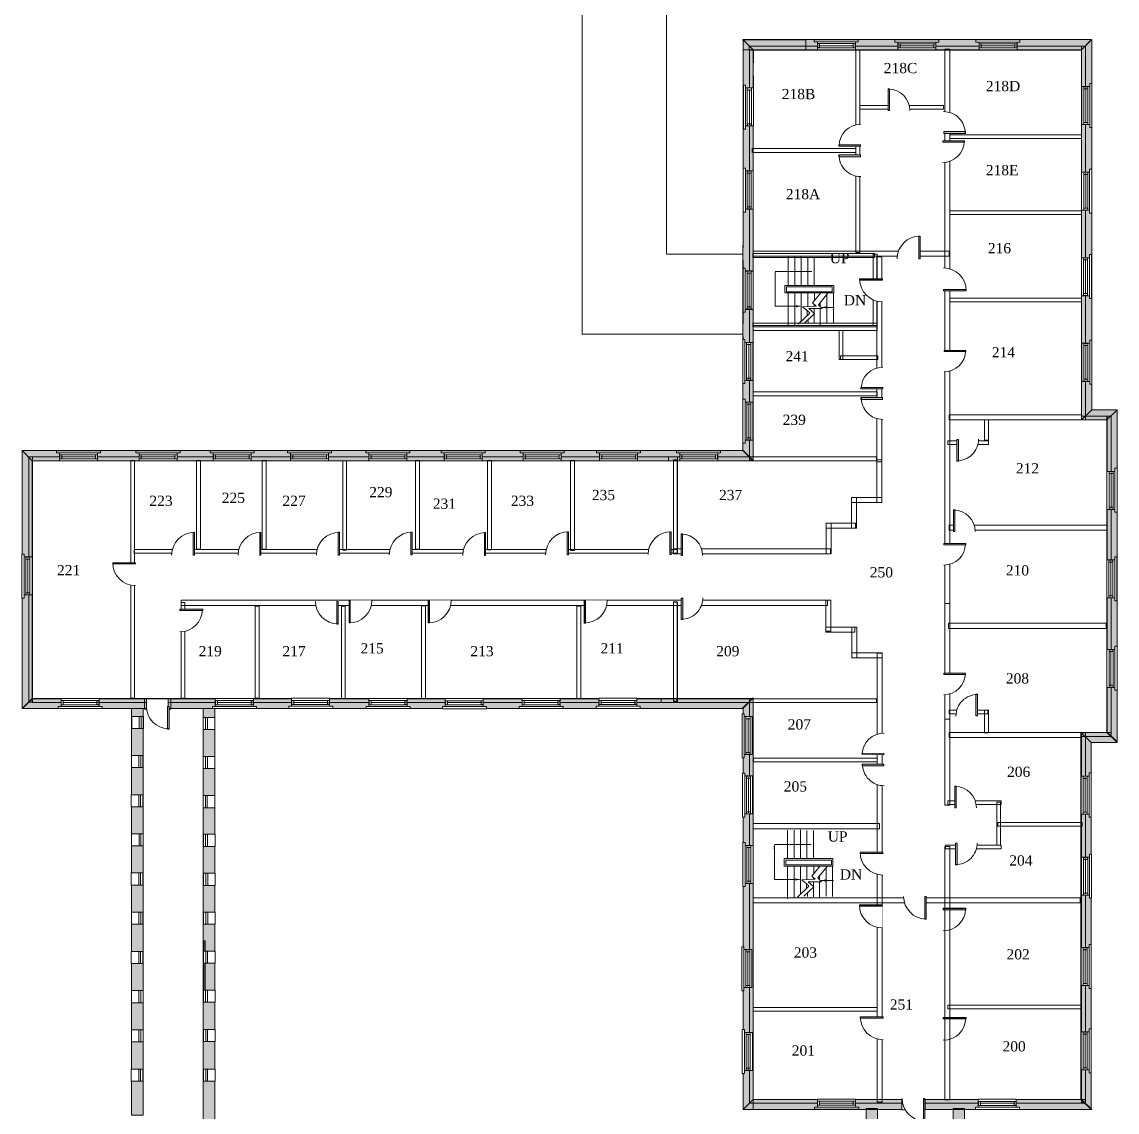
# Model space of a CAD drawing. Header units: inches. Extents: x -2146 to 2329, y -2253 to 2161.
# Drawn here: x -1993 to -264, y -625 to 1095 of the extents above; entities that cross this region are included whole.
import ezdxf

# ---------------------------------------------------------------- set-up
doc = ezdxf.new("R2010")
doc.units = ezdxf.units.IN
doc.header["$LTSCALE"] = 96
doc.header["$MEASUREMENT"] = 0
doc.linetypes.add('STYLE_01', pattern=[0.416641, 0.208282, -0.208359])
doc.layers.add('None', color=7, linetype='Continuous', lineweight=5)
doc.styles.add('Times', font='Times')

# ---------------------------------------------------------------- blocks, each defined once
blk = doc.blocks.new("5' window")
at = {"color": 7, "linetype": 'Continuous', "lineweight": 5}
blk.add_wipeout([(-6.25, 28.25), (9.75, 28.25), (9.75, -31.75), (-6.25, -31.75)], dxfattribs=at).dxf.layer = 'None'
at = {"layer": 'None', "color": 7, "linetype": 'Continuous', "lineweight": 5}
blk.add_lwpolyline([(-6.25, 28.25), (9.75, 28.25), (9.75, -31.75), (-6.25, -31.75)], close=True, dxfattribs=at)
at = {"color": 7, "linetype": 'Continuous', "lineweight": 5}
blk.add_wipeout([(-0.0625, 28.25), (6.4375, 28.25), (6.4375, -31.75), (-0.0625, -31.75)], dxfattribs=at).dxf.layer = 'None'
at = {"layer": 'None', "color": 7, "linetype": 'Continuous', "lineweight": 5}
blk.add_line((3.3125, 25.8125), (3.3125, -30), dxfattribs=at)
for points in [[(-0.0625, 28.25), (6.4375, 28.25), (6.4375, -31.75), (-0.0625, -31.75)], [(-0.0625, 28.0625), (6.4375, 28.0625), (6.4375, 24.8125), (-0.0625, 24.8125)], [(0.1875, -28.3125), (6.25, -28.3125), (6.25, -31.5625), (0.1875, -31.5625)]]:
    blk.add_lwpolyline(points, close=True, dxfattribs=at)
at = {"color": 7, "linetype": 'Continuous', "lineweight": 5}
blk.add_wipeout([(-6.25, 32.75), (-2.75, 32.75), (-2.75, -36.75), (-6.25, -36.75)], dxfattribs=at).dxf.layer = 'None'
at = {"layer": 'None', "color": 7, "linetype": 'Continuous', "lineweight": 5}
blk.add_lwpolyline([(-6.25, 32.75), (-2.75, 32.75), (-2.75, -36.75), (-6.25, -36.75)], close=True, dxfattribs=at)
blk = doc.blocks.new("3' dr lh")
at = {"color": 7, "linetype": 'Continuous', "lineweight": 5}
blk.add_wipeout([(-18, 18.1), (-11, 17.4), (-4.2, 15.4), (2, 12.1), (7.5, 7.6), (11.9, 2.1), (15.3, -4.1), (17.3, -10.9), (18, -17.9), (-18, -17.9)], dxfattribs=at).dxf.layer = 'None'
at = {"layer": 'None', "linetype": 'Continuous', "lineweight": 5}
blk.add_hatch(color=255, dxfattribs=at).paths.add_polyline_path([(-18, -16.1), (18, -16.1), (18, -18.1), (-18, -18.1)])
at = {"layer": 'None', "color": 7, "linetype": 'Continuous', "lineweight": 5}
blk.add_lwpolyline([(-18, -16.1), (18, -16.1), (18, -18.1), (-18, -18.1)], close=True, dxfattribs=at)
blk.add_arc((-18, -17.9), 36, 0, 90, dxfattribs=at)
blk = doc.blocks.new("3' dr rh")
at = {"color": 7, "linetype": 'Continuous', "lineweight": 5}
blk.add_wipeout([(-17, 17.5), (-10.2, 16.7), (-3.6, 14.6), (2.4, 11.3), (7.7, 6.9), (12, 1.5), (15.2, -4.6), (17.2, -11.2), (17.9, -18), (-17.6, -18)], dxfattribs=at).dxf.layer = 'None'
at = {"layer": 'None', "linetype": 'Continuous', "lineweight": 5}
blk.add_hatch(color=255, dxfattribs=at).paths.add_polyline_path([(-17.9, 18), (-15.6, 18), (-15.6, -18), (-17.9, -18)])
at = {"layer": 'None', "color": 7, "linetype": 'Continuous', "lineweight": 5}
blk.add_lwpolyline([(-17.9, 18), (-15.6, 18), (-15.6, -18), (-17.9, -18)], close=True, dxfattribs=at)
blk.add_arc((-17.6, -18), 35.5, 0, 88.9999, dxfattribs=at)
blk = doc.blocks.new("2'-10 dr rh")
at = {"color": 7, "linetype": 'Continuous', "lineweight": 5}
blk.add_wipeout([(-16.7, -16.4), (-16, -9.9), (-14, -3.6), (-10.8, 2.2), (-6.6, 7.3), (-1.5, 11.4), (4.4, 14.5), (10.7, 16.4), (17.2, 17), (17.2, -17)], dxfattribs=at).dxf.layer = 'None'
at = {"layer": 'None', "linetype": 'Continuous', "lineweight": 5}
blk.add_hatch(color=255, dxfattribs=at).paths.add_polyline_path([(-17.2, -15), (17.2, -15), (17.2, -17), (-17.2, -17)])
at = {"layer": 'None', "color": 7, "linetype": 'Continuous', "lineweight": 5}
blk.add_lwpolyline([(-17.2, -15), (17.2, -15), (17.2, -17), (-17.2, -17)], close=True, dxfattribs=at)
blk.add_arc((17.2, -17), 34, 90, 179.0002, dxfattribs=at)
blk = doc.blocks.new("2'-10 dr lh")
at = {"color": 7, "linetype": 'Continuous', "lineweight": 5}
blk.add_wipeout([(-17.3, -17.4), (-16.6, -10.7), (-14.7, -4.2), (-11.4, 1.7), (-7.1, 6.9), (-1.9, 11.1), (4.1, 14.2), (10.6, 16.1), (17.3, 16.6), (16.7, -17.4)], dxfattribs=at).dxf.layer = 'None'
at = {"layer": 'None', "linetype": 'Continuous', "lineweight": 5}
blk.add_hatch(color=255, dxfattribs=at).paths.add_polyline_path([(14.2, 17.1), (17, 17.1), (17, -16.9), (14.2, -16.9)])
at = {"layer": 'None', "color": 7, "linetype": 'Continuous', "lineweight": 5}
blk.add_lwpolyline([(14.2, 17.1), (17, 17.1), (17, -16.9), (14.2, -16.9)], close=True, dxfattribs=at)
blk.add_arc((16.7, -17.4), 34, 89.0002, 180, dxfattribs=at)
blk = doc.blocks.new('1-7 window')
at = {"color": 7, "linetype": 'Continuous', "lineweight": 5}
blk.add_wipeout([(-9.25, 9.5), (9.25, 9.5), (9.25, -9.5), (-9.25, -9.5)], dxfattribs=at).dxf.layer = 'None'
at = {"layer": 'None', "color": 7, "linetype": 'Continuous', "lineweight": 5}
blk.add_lwpolyline([(-9.25, 9.5), (9.25, 9.5), (9.25, -9.5), (-9.25, -9.5)], close=True, dxfattribs=at)
at = {"color": 7, "linetype": 'Continuous', "lineweight": 5}
blk.add_wipeout([(-9.25, 9.5), (-2.625, 9.5), (-2.625, -9.5), (-9.25, -9.5)], dxfattribs=at).dxf.layer = 'None'
at = {"layer": 'None', "color": 7, "linetype": 'Continuous', "lineweight": 5}
blk.add_lwpolyline([(-9.25, 9.5), (-2.625, 9.5), (-2.625, -9.5), (-9.25, -9.5)], close=True, dxfattribs=at)
at = {"color": 7, "linetype": 'Continuous', "lineweight": 5}
blk.add_wipeout([(-9.125, 9.5), (-5.5, 9.5), (-5.5, -9.5), (-9.125, -9.5)], dxfattribs=at).dxf.layer = 'None'
at = {"layer": 'None', "color": 7, "linetype": 'Continuous', "lineweight": 5}
blk.add_lwpolyline([(-9.125, 9.5), (-5.5, 9.5), (-5.5, -9.5), (-9.125, -9.5)], close=True, dxfattribs=at)

msp = doc.modelspace()

# ---------------------------------------------------------------- hatches: boundary and pattern name
at = {"layer": 'None', "linetype": 'Continuous', "lineweight": 211}
for points in [[(-304.5, 1066.8), (-304.5, 482.8), (-320.5, 466.8), (-320.5, 1050.8)], [(-264.5, 482.8), (-264.5, -41.2), (-280.5, -25.2), (-280.5, 466.8)], [(-838.9, 402.3), (-1976.4, 402.3), (-1992.4, 418.3), (-854.9, 418.3)], [(-1976.4, 402.3), (-1976.4, 27.3), (-1992.4, 11.3), (-1992.4, 418.3)], [(-854.7, -621), (-854.7, 12), (-838.7, 28), (-838.7, -621)], [(-321.5, -605.2), (-321.5, -26.2), (-305.5, -42.2), (-305.5, -621.2)], [(-304.5, -621.2), (-854.5, -621.2), (-838.5, -605.2), (-320.5, -605.2)]]:
    msp.add_hatch(color=255, dxfattribs=at).paths.add_polyline_path(points)
at = {"layer": 'None', "linetype": 'Continuous', "lineweight": 5}
for points in [[(-304.5, 482.8), (-264.5, 482.8), (-280.5, 466.8), (-320.5, 466.8)], [(-855.9, 11.3), (-1991.9, 11.3), (-1975.9, 27.3), (-839.9, 27.3)], [(-264.5, -42.2), (-305.5, -42.2), (-321.5, -26.2), (-280.5, -26.2)], [(-660.5, -1203), (-660.5, -619.5), (-642.5, -619.5), (-642.5, -1203)], [(-523, -1221.5), (-523, -619.5), (-505, -619.5), (-505, -1203.5)]]:
    msp.add_hatch(color=255, dxfattribs=at).paths.add_polyline_path(points)

# ---------------------------------------------------------------- linework, layer by layer
at = {"layer": 'None', "color": 7, "linetype": 'Continuous', "lineweight": 5}
for p, q in [((-1108.6, 602.2), (-1108.6, 1463.5)), ((-975.3, 1463.5), (-975.3, 728.2)), ((-975, 728.2), (-854.8, 728.2)), ((-783.3, 724), (-783.3, 615.7)), ((-773.1, 724), (-773.1, 616.5)), ((-762.9, 724.5), (-762.9, 622.3)), ((-752.7, 723), (-752.7, 645.3)), ((-746, 701), (-804.2, 701)), ((-804.2, 646), (-804.2, 700)), ((-712.2, 676.5), (-712.2, 619)), ((-721, 666.5), (-735.4, 648.5)), ((-722.7, 663.3), (-722.7, 619.5)), ((-804.2, 646), (-764.5, 646)), ((-739.5, 646.3), (-761, 645.3)), ((-761, 645.3), (-749.5, 635.8)), ((-729.6, 642.5), (-750.8, 642.5)), ((-750.8, 642.5), (-741.7, 634.5)), ((-745, 651.3), (-739.5, 646.3)), ((-742.5, 646.3), (-742.5, 649.3)), ((-742.5, 641.3), (-742.5, 618.8)), ((-735.4, 648.5), (-729.6, 642.5)), ((-733, 645.8), (-733, 652.3)), ((-732.8, 641.8), (-732.8, 616.5)), ((-711, 644.3), (-730, 644.3)), ((-749.5, 635.3), (-767.5, 617.8)), ((-741.7, 634.5), (-757.7, 619.5)), ((-753.5, 639.3), (-753.5, 631.3)), ((-752, 623.8), (-752, 619.3)), ((-854.8, 602.2), (-1108.6, 602.2)), ((-784.5, -180.3), (-784.5, -288.7)), ((-774.3, -180.3), (-774.3, -287.8)), ((-764.1, -179.8), (-764.1, -282)), ((-753.9, -181.3), (-753.9, -259)), ((-747.2, -203.3), (-805.3, -203.3)), ((-805.3, -258.3), (-805.3, -204.3)), ((-722.2, -237.8), (-736.6, -255.8)), ((-723.8, -241), (-723.8, -284.8)), ((-713.3, -227.8), (-713.3, -285.3)), ((-805.3, -258.3), (-765.7, -258.3)), ((-740.7, -258), (-762.2, -259)), ((-762.2, -259), (-750.7, -268.5)), ((-746.2, -253), (-740.7, -258)), ((-743.7, -258), (-743.7, -255)), ((-736.6, -255.8), (-730.8, -261.8)), ((-734.2, -258.5), (-734.2, -252)), ((-750.7, -269), (-768.7, -286.5)), ((-742.8, -269.8), (-758.8, -284.8)), ((-754.7, -265), (-754.7, -273)), ((-730.8, -261.8), (-752, -261.8)), ((-752, -261.8), (-742.8, -269.8)), ((-743.7, -263), (-743.7, -285.5)), ((-734, -262.5), (-734, -287.8)), ((-712.2, -260), (-731.2, -260)), ((-753.2, -280.5), (-753.2, -285))]:
    msp.add_line(p, q, dxfattribs=at)
for points in [[(-304.5, 1066.8), (-304.5, 482.8), (-320.5, 466.8), (-320.5, 1050.8)], [(-314.5, 1056.3), (-314.5, 466.8), (-320.5, 466.8), (-320.5, 1056.3)], [(-536.5, -5.2), (-536.5, 1051.8), (-528.5, 1051.8), (-528.5, -5.2)], [(-538.5, 956.8), (-670.5, 956.8), (-670.5, 962.8), (-538.5, 962.8)], [(-320.5, 910.6), (-528.2, 910.6), (-528.2, 916.6), (-320.5, 916.6)], [(-643.2, 728), (-643.2, 615.5), (-649.2, 615.5), (-649.2, 728)], [(-635.5, 723.8), (-635.5, 400.8), (-643.5, 400.8), (-643.5, 723.8)], [(-697, 608), (-697, 562), (-703, 562), (-703, 608)], [(-701, 568), (-642, 568), (-642, 562), (-701, 562)], [(-320.5, 466.8), (-529.5, 466.8), (-529.5, 474.8), (-320.5, 474.8)], [(-467.5, 466.8), (-467.5, 434.8), (-473.5, 434.8), (-473.5, 466.8)], [(-304.5, 482.8), (-264.5, 482.8), (-280.5, 466.8), (-320.5, 466.8)], [(-320.5, 472.8), (-280.5, 472.8), (-280.5, 466.8), (-320.5, 466.8)], [(-264.5, 482.8), (-264.5, -41.2), (-280.5, -25.2), (-280.5, 466.8)], [(-274, 472.8), (-274, -26.2), (-280, -26.2), (-280, 472.8)], [(-467.5, 427.8), (-531.5, 427.8), (-531.5, 433.8), (-467.5, 433.8)], [(-838.9, 402.3), (-1976.4, 402.3), (-1992.4, 418.3), (-854.9, 418.3)], [(-1976.4, 402.3), (-1976.4, 27.3), (-1992.4, 11.3), (-1992.4, 418.3)], [(-1975.9, 408.3), (-1975.9, 21.3), (-1981.9, 21.3), (-1981.9, 408.3)], [(-958.4, 402.3), (-1975.9, 402.3), (-1975.9, 408.3), (-958.4, 408.3)], [(-1710.9, 402.8), (-1710.9, 262.8), (-1716.9, 262.8), (-1716.9, 402.8)], [(-1607.4, 402.8), (-1607.4, 262.8), (-1613.4, 262.8), (-1613.4, 402.8)], [(-1480.4, 402.3), (-1480.4, 261.3), (-1486.4, 261.3), (-1486.4, 402.3)], [(-1365.4, 402.8), (-1365.4, 262.8), (-1371.4, 262.8), (-1371.4, 402.8)], [(-1120.9, 402.8), (-1120.9, 260.8), (-1126.9, 260.8), (-1126.9, 402.8)], [(-958.4, 403.3), (-958.4, 256.3), (-964.4, 256.3), (-964.4, 403.3)], [(-635.5, 403.8), (-635.5, 336.3), (-643.5, 336.3), (-643.5, 403.8)], [(-635.5, 336.3), (-683.5, 336.3), (-683.5, 344.3), (-635.5, 344.3)], [(-675.5, 344.3), (-675.5, 295.8), (-683.5, 295.8), (-683.5, 344.3)], [(-677.5, 295.8), (-723.5, 295.8), (-723.5, 303.8), (-677.5, 303.8)], [(-715.5, 303.8), (-715.5, 255.3), (-723.5, 255.3), (-723.5, 303.8)], [(-280.5, 292.8), (-529.5, 292.8), (-529.5, 300.8), (-280.5, 300.8)], [(-958.9, 256.3), (-1815.4, 256.3), (-1815.4, 262.3), (-958.9, 262.3)], [(-721.7, 174.1), (-1741.4, 174.1), (-1741.4, 182.1), (-721.7, 182.1)], [(-1735.4, 178.8), (-1735.4, 27.8), (-1741.4, 27.8), (-1741.4, 178.8)], [(-1355.9, 173.3), (-1355.9, 27.3), (-1361.9, 27.3), (-1361.9, 173.3)], [(-958.5, 179.8), (-958.5, 22.8), (-964.5, 22.8), (-964.5, 179.8)], [(-958.4, 179.3), (-958.4, 22.3), (-964.4, 22.3), (-964.4, 179.3)], [(-716.2, 182.1), (-716.2, 133.6), (-724.2, 133.6), (-724.2, 182.1)], [(-528.5, 176.8), (-528.5, -141.2), (-536.5, -141.2), (-536.5, 176.8)], [(-1482.4, 172.8), (-1482.4, 26.8), (-1488.4, 26.8), (-1488.4, 172.8)], [(-1110.9, 172.8), (-1110.9, 26.8), (-1116.9, 26.8), (-1116.9, 172.8)], [(-678.2, 131.6), (-724.2, 131.6), (-724.2, 139.6), (-678.2, 139.6)], [(-675.2, 139.6), (-675.2, 91.1), (-683.2, 91.1), (-683.2, 139.6)], [(-281.5, 137.8), (-530.5, 137.8), (-530.5, 145.8), (-281.5, 145.8)], [(-635.2, 91.1), (-683.2, 91.1), (-683.2, 99.1), (-635.2, 99.1)], [(-643, -609.7), (-643, 98.8), (-635, 98.8), (-635, -609.7)], [(-855.9, 11.3), (-1991.9, 11.3), (-1975.9, 27.3), (-839.9, 27.3)], [(-1976.4, 26.8), (-959.4, 26.8), (-959.4, 20.8), (-1976.4, 20.8)], [(-1799.4, 26.8), (-1757.4, 26.8), (-1757.4, 10.3), (-1799.4, 10.3)], [(-644, 20.8), (-984, 20.8), (-984, 26.8), (-644, 26.8)], [(-854.7, -621), (-854.7, 12), (-838.7, 28), (-838.7, -621)], [(-844.5, -611.3), (-844.5, 26.3), (-838.5, 26.3), (-838.5, -611.3)], [(-529.5, 8.8), (-468.5, 8.8), (-468.5, 2.8), (-529.5, 2.8)], [(-467.5, 8.8), (-467.5, -27.2), (-473.5, -27.2), (-473.5, 8.8)], [(-321.5, -34.2), (-529.5, -34.2), (-529.5, -26.2), (-321.5, -26.2)], [(-321.5, -605.2), (-321.5, -26.2), (-305.5, -42.2), (-305.5, -621.2)], [(-264.5, -42.2), (-305.5, -42.2), (-321.5, -26.2), (-280.5, -26.2)], [(-274, -32.7), (-321.5, -32.7), (-321.5, -26.7), (-274, -26.7)], [(-314.5, -27.2), (-314.5, -610.2), (-320.5, -610.2), (-320.5, -27.2)], [(-838, -66.7), (-643, -66.7), (-643, -72.7), (-838, -72.7)], [(-447.5, -140.2), (-531.5, -140.2), (-531.5, -134.2), (-447.5, -134.2)], [(-448.5, -136.2), (-448.5, -204.2), (-454.5, -204.2), (-454.5, -136.2)], [(-838.5, -170.2), (-639.5, -170.2), (-639.5, -178.2), (-838.5, -178.2)], [(-447.5, -210.2), (-535.5, -210.2), (-535.5, -204.2), (-447.5, -204.2)], [(-838.5, -287.2), (-322.5, -287.2), (-322.5, -295.2), (-838.5, -295.2)], [(-643, -466.2), (-839, -466.2), (-839, -460.2), (-643, -460.2)], [(-320.7, -462.5), (-531.5, -462.5), (-531.5, -456.5), (-320.7, -456.5)], [(-304.5, -621.2), (-854.5, -621.2), (-838.5, -605.2), (-320.5, -605.2)], [(-315, -611.2), (-838.5, -611.2), (-838.5, -605.2), (-315, -605.2)], [(-660.5, -1203), (-660.5, -619.5), (-642.5, -619.5), (-642.5, -1203)], [(-523, -1221.5), (-523, -619.5), (-505, -619.5), (-505, -1203.5)]]:
    msp.add_lwpolyline(points, close=True, dxfattribs=at)
at = {"layer": 'None', "color": 7, "lineweight": 5}
for points in [[(-764.5, 646), (-771.1, 644.2), (-771.1, 647.8)], [(-730, 644.3), (-723.3, 646.1), (-723.3, 642.6)], [(-765.7, -258.3), (-772.3, -260.1), (-772.3, -256.5)], [(-731.2, -260), (-724.5, -258.2), (-724.5, -261.8)]]:
    msp.add_solid(points, dxfattribs=at)

# ---------------------------------------------------------------- block references
at = {"layer": 'None', "color": 7, "rotation": -90}
msp.add_blockref("3' dr rh", (-520.7, -494), dxfattribs=at)

# ---------------------------------------------------------------- texts
at = {"layer": 'None', "color": 7, "char_height": 16.16, "attachment_point": 1, "style": 'Times'}
for s, insert in [('218C', (-632.6, 1029.9)), ('218B', (-793.6, 988.9)), ('218D', (-471.6, 1001.5)), ('218E', (-471.6, 868.9)), ('218A', (-787.2, 831)), ('216', (-468.4, 745.8)), ('UP', (-717.8, 730)), ('241', (-787.6, 575.3)), ('214', (-462.1, 581.6)), ('239', (-792.2, 474.9)), ('212', (-424.2, 398.5)), ('223', (-1791.4, 347.2)), ('225', (-1677.3, 351.8)), ('227', (-1581.5, 347.2)), ('229', (-1444.6, 360.9)), ('233', (-1221.1, 347.2)), ('235', (-1093.3, 356.3)), ('237', (-892.6, 356.3)), ('231', (-1344.2, 342.6)), ('221', (-1937.3, 237.7)), ('250', (-654.7, 234.4)), ('210', (-440, 237.5)), ('219', (-1713.8, 110)), ('217', (-1581.5, 110)), ('215', (-1458.3, 114.5)), ('213', (-1284.9, 110)), ('211', (-1079.6, 114.5)), ('209', (-897.1, 110)), ('208', (-440, 67)), ('207', (-784.1, -5.6)), ('206', (-438.1, -80.4)), ('205', (-790.4, -103.4)), ('UP', (-721, -182.4)), ('204', (-434.6, -220.2)), ('203', (-774.6, -365.5)), ('202', (-439, -368.3)), ('251', (-623.1, -447.5)), ('200', (-445.3, -513.5)), ('201', (-777.8, -520.1))]:
    msp.add_mtext(s, dxfattribs=dict(at, insert=insert))
at = {"layer": 'None', "color": 7, "insert": (-805.4, -205.5), "char_height": 1.8, "attachment_point": 1, "rotation": 270, "style": 'Times'}
msp.add_mtext('151', dxfattribs=at)

# ---------------------------------------------------------------- wipeouts: each hides what was drawn before it
at = {"color": 7, "linetype": 'STYLE_01', "lineweight": 5}
msp.add_wipeout([(-855.4, 1066.3), (-755.4, 1066.3), (-755.4, 1050.3), (-839.4, 1050.3)], dxfattribs=at).dxf.layer = 'None'
at = {"color": 7, "linetype": 'Continuous', "lineweight": 5}
msp.add_wipeout([(-1705.4, -444), (-1705.4, -355.3), (-1703.4, -355.3), (-1703.4, -444)], dxfattribs=at).dxf.layer = 'None'

# ---------------------------------------------------------------- next in the draw order: linework, layer by layer
at = {"layer": 'None', "color": 7, "linetype": 'STYLE_01', "lineweight": 5}
msp.add_lwpolyline([(-855.4, 1066.3), (-755.4, 1066.3), (-755.4, 1050.3), (-839.4, 1050.3)], close=True, dxfattribs=at)
at = {"layer": 'None', "color": 7, "linetype": 'Continuous', "lineweight": 5}
msp.add_lwpolyline([(-1705.4, -444), (-1705.4, -355.3), (-1703.4, -355.3), (-1703.4, -444)], close=True, dxfattribs=at)

# ---------------------------------------------------------------- next in the draw order: block references
at = {"layer": 'None', "color": 7}
for name, p, rotation in [("2'-10 dr rh", (-608.5, 971.8), -90), ("5' window", (-310.5, 960.8), 180), ("2'-10 dr lh", (-520.8, 935.8), -90), ("2'-10 dr rh", (-522.5, 889.8), 180), ("5' window", (-310.7, 825.8), 180), ("5' window", (-311, 690.8), 180), ("3' dr lh", (-652.7, 671), 180), ("5' window", (-310.5, 555.8), 180), ("2'-10 dr rh", (-520.4, 559.4), 180), ("2'-10 dr lh", (-500.5, 418.8), 180), ("5' window", (-1901.4, 411.8), -90), ("5' window", (-1775.9, 411.8), -90), ("5' window", (-1658.9, 411.8), -90), ("5' window", (-1536.9, 411.8), -90), ("5' window", (-1413.4, 411.8), -90), ("5' window", (-1294.4, 411.8), -90), ("5' window", (-1169.9, 411.8), -90), ("5' window", (-1049.4, 411.8), -90), ("5' window", (-270.7, 353.8), 180), ("2'-10 dr rh", (-505.5, 307.8), -90), ("3' dr lh", (-1738.3, 271.2), 90), ("3' dr lh", (-1633.5, 271.3), 90), ("3' dr lh", (-1509.7, 271.5), 90), ("3' dr lh", (-1394.8, 271.7), 90), ("3' dr lh", (-1148.2, 272.1), 90), ("3' dr lh", (-986.4, 272.3), 90), ("2'-10 dr rh", (-520.5, 254.8), 180), ("5' window", (-271, 214.1), 180), ("3' dr rh", (-1511.4, 162.3), 180), ("3' dr lh", (-1458.4, 164.3), -90), ("3' dr lh", (-1333.4, 164.3), -90), ("3' dr lh", (-1087.2, 164.1), -90), ("2'-10 dr lh", (-935.5, 168.8), 180), ("3' dr rh", (-1725.4, 150.3), -90), ("5' window", (-270.8, 72.9), 180), ("2'-10 dr rh", (-520.7, 50.1), 180), ("5' window", (-1902.7, 17.5), 90), ("5' window", (-1659.2, 17.5), 90), ("5' window", (-1538.9, 17.8), 90), ("5' window", (-1416.7, 17.5), 90), ("5' window", (-1296.4, 17.3), 90), ("5' window", (-1175.2, 17.5), 90), ("5' window", (-1053.9, 17.8), 90), ("2'-10 dr rh", (-649.5, -44.2), -1.3019526604545395), ("2'-10 dr lh", (-649.5, -93.2), 90), ("5' window", (-311.5, -127.1), 180), ("2'-10 dr rh", (-503.5, -128.2), -90), ("2'-10 dr lh", (-502.5, -218.2), 180), ("3' dr lh", (-652, -233.2), 180), ("5' window", (-310.9, -255.1), 180), ("3' dr rh", (-583.5, -303.2), 180), ("3' dr lh", (-653, -316.7), 180), ("3' dr rh", (-521, -321.7), -90), ("5' window", (-311.5, -397.6), 180), ("3' dr lh", (-651.7, -493), 180), ("5' window", (-311.5, -530.6), 180), ("5' window", (-709, -614.6), 90), ("5' window", (-455.3, -614.8), 90)]:
    msp.add_blockref(name, p, dxfattribs=dict(at, rotation=rotation))
for name, p in [("3' dr lh", (-520.5, 688.3)), ("5' window", (-1986.4, 222.3)), ("5' window", (-850.1, -29.5)), ("5' window", (-849.4, -123.2)), ("5' window", (-848.7, -232.9)), ("5' window", (-850.5, -397.2)), ("5' window", (-849.8, -527.8))]:
    msp.add_blockref(name, p, dxfattribs=at)

# ---------------------------------------------------------------- next in the draw order: wipeouts: each hides what was drawn before it
at = {"color": 7, "linetype": 'Continuous', "lineweight": 5}
for points in [[(-788.7, 679), (-711.7, 679), (-711.7, 667), (-788.7, 667)], [(-1795.9, 26.8), (-1761.9, 26.8), (-1761.9, 10.3), (-1795.9, 10.3)], [(-789.8, -225.3), (-712.8, -225.3), (-712.8, -237.3), (-789.8, -237.3)], [(-604, -604.7), (-567.5, -604.7), (-567.5, -621.7), (-604, -621.7)]]:
    msp.add_wipeout(points, dxfattribs=at).dxf.layer = 'None'

# ---------------------------------------------------------------- next in the draw order: hatches: boundary and pattern name
at = {"layer": 'None', "linetype": 'Continuous', "lineweight": 5}
msp.add_hatch(color=255, dxfattribs=at).paths.add_polyline_path([(-1706.4, -649), (-1706.4, 11.2), (-1688.4, 11.2), (-1688.4, -649)])

# ---------------------------------------------------------------- next in the draw order: linework, layer by layer
at = {"layer": 'None', "color": 7, "linetype": 'Continuous', "lineweight": 5}
for points in [[(-320.6, 790.7), (-528.3, 790.7), (-528.3, 796.7), (-320.6, 796.7)], [(-788.7, 679), (-711.7, 679), (-711.7, 667), (-788.7, 667)], [(-320.7, 652.8), (-528.5, 652.8), (-528.5, 658.8), (-320.7, 658.8)], [(-1814.9, 402.8), (-1814.9, 27.8), (-1820.9, 27.8), (-1820.9, 402.8)], [(-1251.9, 402.8), (-1251.9, 261.8), (-1257.9, 261.8), (-1257.9, 402.8)], [(-958.5, 403.8), (-958.5, 262.8), (-964.5, 262.8), (-964.5, 403.8)], [(-716.5, 255.3), (-965, 255.3), (-965, 263.3), (-716.5, 263.3)], [(-1618.4, 172.8), (-1618.4, 27.8), (-1624.4, 27.8), (-1624.4, 172.8)], [(-1795.9, 26.8), (-1761.9, 26.8), (-1761.9, 10.3), (-1795.9, 10.3)], [(-1706.4, -649), (-1706.4, 11.2), (-1688.4, 11.2), (-1688.4, -649)], [(-319.5, -174.2), (-452.5, -174.2), (-452.5, -168.2), (-319.5, -168.2)], [(-528.5, -206.2), (-528.5, -606.2), (-536.5, -606.2), (-536.5, -206.2)], [(-789.8, -225.3), (-712.8, -225.3), (-712.8, -237.3), (-789.8, -237.3)], [(-604, -604.7), (-567.5, -604.7), (-567.5, -621.7), (-604, -621.7)]]:
    msp.add_lwpolyline(points, close=True, dxfattribs=at)

# ---------------------------------------------------------------- next in the draw order: block references
at = {"layer": 'None', "color": 7}
msp.add_blockref("2'-10 dr lh", (-501.5, 16.8), dxfattribs=at)

# ---------------------------------------------------------------- next in the draw order: texts
at = {"layer": 'None', "color": 7, "char_height": 16.16, "attachment_point": 1, "style": 'Times'}
for insert in [(-695.7, 663.7), (-702, -242.3)]:
    msp.add_mtext('DN', dxfattribs=dict(at, insert=insert))

# ---------------------------------------------------------------- next in the draw order: wipeouts: each hides what was drawn before it
at = {"color": 7, "linetype": 'STYLE_01', "lineweight": 5}
msp.add_wipeout([(-838.4, 1050.3), (-838.9, 402.3), (-854.9, 418.3), (-854.4, 1066.3)], dxfattribs=at).dxf.layer = 'None'

# ---------------------------------------------------------------- next in the draw order: hatches: boundary and pattern name
at = {"layer": 'None', "linetype": 'Continuous', "lineweight": 5}
for points in [[(-838.5, 1050.8), (-839, 402.8), (-855, 418.8), (-854.5, 1066.8)], [(-854.5, 1066.7), (-304.7, 1066.7), (-320.7, 1050.7), (-854.5, 1050.7)]]:
    msp.add_hatch(color=255, dxfattribs=at).paths.add_polyline_path(points)

# ---------------------------------------------------------------- next in the draw order: linework, layer by layer
at = {"layer": 'None', "color": 7, "linetype": 'Continuous', "lineweight": 5}
for points in [[(-838.5, 1050.8), (-839, 402.8), (-855, 418.8), (-854.5, 1066.8)], [(-854.5, 1066.7), (-304.7, 1066.7), (-320.7, 1050.7), (-854.5, 1050.7)], [(-845, 1056.3), (-320.5, 1056.3), (-320.5, 1050.3), (-845, 1050.3)], [(-844.5, 403.3), (-844.5, 1050.3), (-838.5, 1050.3), (-838.5, 403.3)], [(-676.5, 888.8), (-840.5, 888.8), (-840.5, 894.8), (-676.5, 894.8)], [(-839.2, 729), (-647.2, 729), (-647.2, 723), (-839.2, 723)], [(-529.5, 724.8), (-838.5, 724.8), (-838.5, 732.8), (-529.5, 732.8)], [(-643.2, 613.5), (-839.2, 613.5), (-839.2, 619.5), (-643.2, 619.5)], [(-838.5, 615.8), (-643, 615.8), (-643, 607.8), (-838.5, 607.8)], [(-643, 504.8), (-839, 504.8), (-839, 510.8), (-643, 510.8)], [(-838.5, 402.3), (-972.5, 402.3), (-972.5, 408.3), (-838.5, 408.3)], [(-644.3, 402.2), (-838.8, 402.2), (-838.8, 408.2), (-644.3, 408.2)]]:
    msp.add_lwpolyline(points, close=True, dxfattribs=at)
at = {"layer": 'None', "color": 7, "linetype": 'STYLE_01', "lineweight": 5}
msp.add_lwpolyline([(-838.4, 1050.3), (-838.9, 402.3), (-854.9, 418.3), (-854.4, 1066.3)], close=True, dxfattribs=at)

# ---------------------------------------------------------------- next in the draw order: block references
at = {"layer": 'None', "color": 7}
for name, p, rotation in [("3' dr lh", (-1279, 270.9), 90), ("2'-10 dr rh", (-935.5, 269.8), -90), ("3' dr lh", (-1831.4, 223.3), 180), ("3' dr rh", (-1778.4, -3.2), 180), ("3' dr rh", (-585.8, -621.8), 180)]:
    msp.add_blockref(name, p, dxfattribs=dict(at, rotation=rotation))
for p in [(-1697.3, -12.1), (-1697.4, -73.6), (-1697.6, -135.6), (-1697.2, -196.6), (-1696.8, -258.1), (-1696.9, -319.6), (-1697.1, -381.1), (-1697.2, -442.6), (-1697.1, -504.4), (-1697.1, -566.9)]:
    msp.add_blockref('1-7 window', p, dxfattribs=at)

# ---------------------------------------------------------------- next in the draw order: wipeouts: each hides what was drawn before it
at = {"color": 7, "linetype": 'Continuous', "lineweight": 5}
for points in [[(-786.2, 676.5), (-714.2, 676.5), (-714.2, 669), (-786.2, 669)], [(-787.3, -227.8), (-715.3, -227.8), (-715.3, -235.3), (-787.3, -235.3)]]:
    msp.add_wipeout(points, dxfattribs=at).dxf.layer = 'None'

# ---------------------------------------------------------------- next in the draw order: hatches: boundary and pattern name
at = {"layer": 'None', "linetype": 'Continuous', "lineweight": 211}
msp.add_hatch(color=255, dxfattribs=at).paths.add_polyline_path([(-1819.5, -630.1), (-1819.5, 11.2), (-1801.5, 11.2), (-1801.5, -630.1)])

# ---------------------------------------------------------------- next in the draw order: linework, layer by layer
at = {"layer": 'None', "color": 7, "linetype": 'Continuous', "lineweight": 5}
for p, q in [((-742.5, 679.8), (-742.5, 723.3)), ((-732, 667.3), (-745, 651.3)), ((-742, 654.8), (-742, 667.3)), ((-743.7, -224.5), (-743.7, -181)), ((-733.2, -237), (-746.2, -253)), ((-743.2, -249.5), (-743.2, -237))]:
    msp.add_line(p, q, dxfattribs=at)
for points in [[(-786.2, 676.5), (-714.2, 676.5), (-714.2, 669), (-786.2, 669)], [(-1819.5, -630.1), (-1819.5, 11.2), (-1801.5, 11.2), (-1801.5, -630.1)], [(-787.3, -227.8), (-715.3, -227.8), (-715.3, -235.3), (-787.3, -235.3)]]:
    msp.add_lwpolyline(points, close=True, dxfattribs=at)

# ---------------------------------------------------------------- next in the draw order: block references
at = {"layer": 'None', "color": 7}
for name, p, rotation in [("5' window", (-705.6, 1060.3), -90), ("5' window", (-578.5, 1060.1), -90), ("5' window", (-450.5, 1060.1), -90), ("3' dr lh", (-593.5, 738.8), 90), ("2'-10 dr lh", (-651.5, 484.8), 90), ("5' window", (-922.9, 411.8), -90)]:
    msp.add_blockref(name, p, dxfattribs=dict(at, rotation=rotation))
for name, p in [("5' window", (-848, 962.3)), ("5' window", (-848.3, 831.2)), ("5' window", (-849, 560.8)), ("2'-10 dr rh", (-651.5, 532.8)), ("5' window", (-848.8, 466.7))]:
    msp.add_blockref(name, p, dxfattribs=at)

# ---------------------------------------------------------------- next in the draw order: wipeouts: each hides what was drawn before it
at = {"color": 7, "linetype": 'Continuous', "lineweight": 5}
msp.add_wipeout([(-854.5, 701.8), (-838.5, 701.8), (-838.5, 640.8), (-854.5, 640.8)], dxfattribs=at).dxf.layer = 'None'

# ---------------------------------------------------------------- next in the draw order: linework, layer by layer
at = {"layer": 'None', "color": 7, "linetype": 'Continuous', "lineweight": 5}
for points in [[(-670.5, 1050.8), (-670.5, 730.8), (-676.5, 730.8), (-676.5, 1050.8)], [(-854.5, 701.8), (-838.5, 701.8), (-838.5, 640.8), (-854.5, 640.8)]]:
    msp.add_lwpolyline(points, close=True, dxfattribs=at)

# ---------------------------------------------------------------- next in the draw order: block references
at = {"layer": 'None', "color": 7, "rotation": 180}
for p in [(-1810.2, -10.9), (-1810.7, -72.2), (-1810.8, -134.1), (-1810.4, -196), (-1810.8, -257.6), (-1810.7, -319.5), (-1810.8, -381.6), (-1810.6, -443.2), (-1810.6, -504.9), (-1810.9, -567)]:
    msp.add_blockref('1-7 window', p, dxfattribs=at)

# ---------------------------------------------------------------- next in the draw order: block references
at = {"layer": 'None', "color": 7}
for name, p in [("2'-10 dr rh", (-686.5, 915.8)), ("5' window", (-848.4, 673.3))]:
    msp.add_blockref(name, p, dxfattribs=at)
at = {"layer": 'None', "color": 7, "rotation": 90}
msp.add_blockref("2'-10 dr lh", (-686.5, 867.8), dxfattribs=at)

doc.saveas('drawing.dxf')
